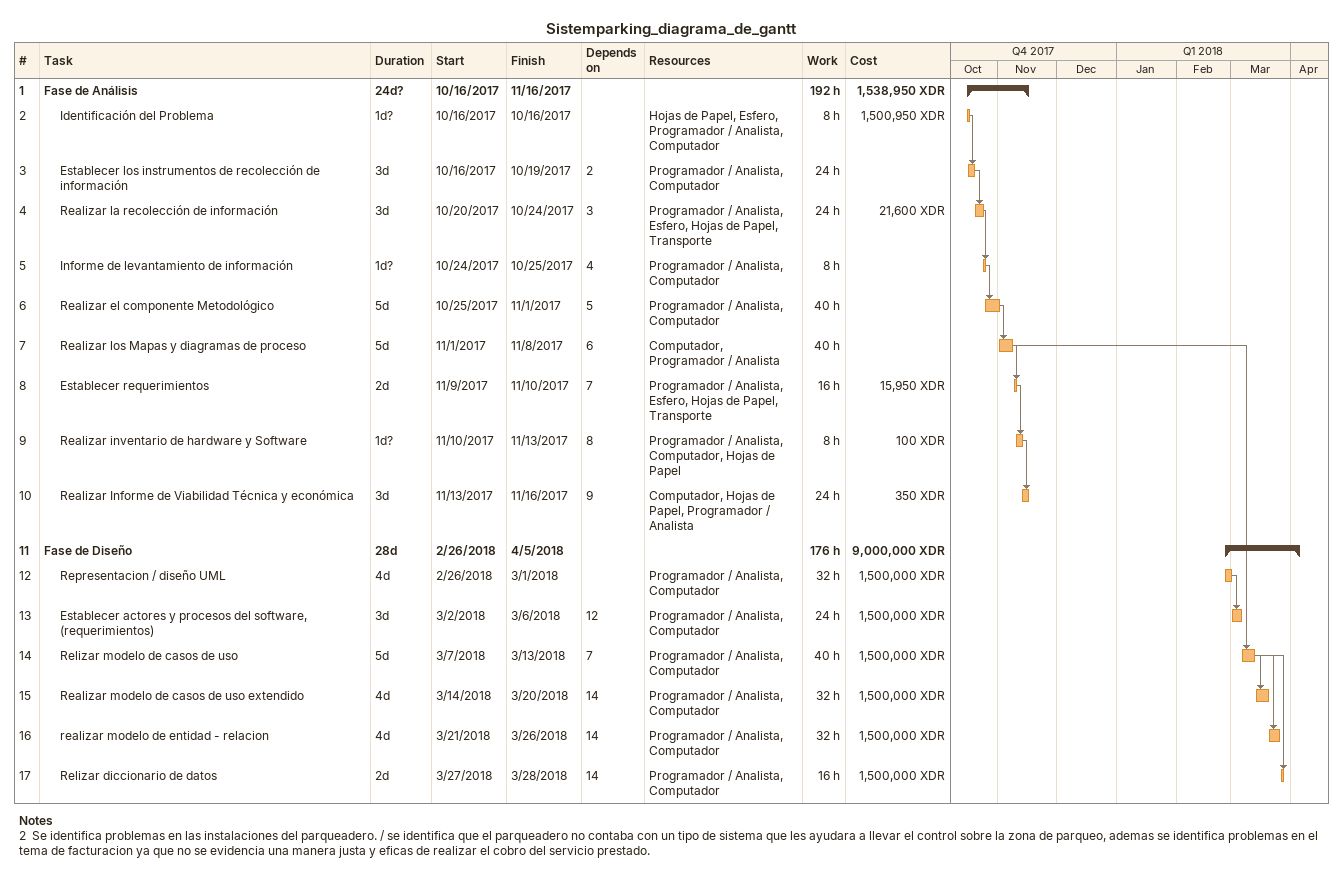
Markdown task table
Sistemparking_diagrama_de_gantt

| ID | Level | Task | Duration | Start | Finish | Predecessors | Resources | Work (h) | Cost (XDR) |
|---|---|---|---|---|---|---|---|---|---|
| 1 | 1 | **Fase de Análisis** | 24d? | 2017-10-16 | 2017-11-16 |  |  | 192 | 1538950 |
| 2 | 2 | Identificación del Problema | 1d? | 2017-10-16 | 2017-10-16 |  | Hojas de Papel, Esfero, Programador / Analista, Computador | 8 | 1500950 |
| 3 | 2 | Establecer los instrumentos de recolección de información | 3d | 2017-10-16 | 2017-10-19 | 2 | Programador / Analista, Computador | 24 |  |
| 4 | 2 | Realizar la recolección de información | 3d | 2017-10-20 | 2017-10-24 | 3 | Programador / Analista, Esfero, Hojas de Papel, Transporte | 24 | 21600 |
| 5 | 2 | Informe de levantamiento de información | 1d? | 2017-10-24 | 2017-10-25 | 4 | Programador / Analista, Computador | 8 |  |
| 6 | 2 | Realizar el componente Metodológico | 5d | 2017-10-25 | 2017-11-01 | 5 | Programador / Analista, Computador | 40 |  |
| 7 | 2 | Realizar los Mapas y diagramas de proceso | 5d | 2017-11-01 | 2017-11-08 | 6 | Computador, Programador / Analista | 40 |  |
| 8 | 2 | Establecer requerimientos | 2d | 2017-11-09 | 2017-11-10 | 7 | Programador / Analista, Esfero, Hojas de Papel, Transporte | 16 | 15950 |
| 9 | 2 | Realizar inventario de hardware y Software | 1d? | 2017-11-10 | 2017-11-13 | 8 | Programador / Analista, Computador, Hojas de Papel | 8 | 100 |
| 10 | 2 | Realizar Informe de Viabilidad Técnica y económica | 3d | 2017-11-13 | 2017-11-16 | 9 | Computador, Hojas de Papel, Programador / Analista | 24 | 350 |
| 11 | 1 | **Fase de Diseño** | 28d | 2018-02-26 | 2018-04-05 |  |  | 176 | 9000000 |
| 12 | 2 | Representacion / diseño UML | 4d | 2018-02-26 | 2018-03-01 |  | Programador / Analista, Computador | 32 | 1500000 |
| 13 | 2 | Establecer actores y procesos del software, (requerimientos) | 3d | 2018-03-02 | 2018-03-06 | 12 | Programador / Analista, Computador | 24 | 1500000 |
| 14 | 2 | Relizar modelo de casos de uso | 5d | 2018-03-07 | 2018-03-13 | 7 | Programador / Analista, Computador | 40 | 1500000 |
| 15 | 2 | Realizar modelo de casos de uso extendido | 4d | 2018-03-14 | 2018-03-20 | 14 | Programador / Analista, Computador | 32 | 1500000 |
| 16 | 2 | realizar modelo de entidad - relacion | 4d | 2018-03-21 | 2018-03-26 | 14 | Programador / Analista, Computador | 32 | 1500000 |
| 17 | 2 | Relizar diccionario de datos | 2d | 2018-03-27 | 2018-03-28 | 14 | Programador / Analista, Computador | 16 | 1500000 |

Notes
- 2: Se identifica problemas en las instalaciones del parqueadero. / se identifica que el parqueadero no contaba con un tipo de sistema que les ayudara a llevar el control sobre la zona de parqueo, ademas se identifica problemas en el tema de facturacion ya que no se evidencia una manera justa y eficas de realizar el cobro del servicio prestado.
